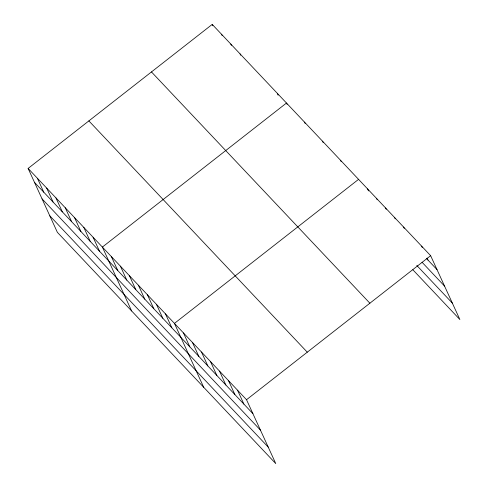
<?xml version="1.0" encoding="UTF-8"?>
<svg xmlns="http://www.w3.org/2000/svg" width="488" height="488" viewBox="0 0 488 488"><rect width="100%" height="100%" fill="white"/><g stroke="black" fill="none" stroke-linecap="round" stroke-linejoin="round"><path stroke-width="0.73" d="M28.115 168.433L246.525 399.715L275.775 463.6L57.364 232.319L28.115 168.433L212.225 24.4L430.636 255.681L459.885 319.567L412.836 269.748M358.558 179.358L174.448 323.391L203.697 387.277M246.525 399.715L430.636 255.681M426.506 258.494L437.016 269.62M422.041 262.251L444.562 286.102M416.801 265.454L452.339 303.085M151.469 71.931L369.88 303.213M88.871 120.902L307.281 352.183M34.495 182.372L252.906 413.653M42.041 198.854L260.452 430.135M49.819 215.836L268.229 447.118M421.626 246.141L422.236 247.471M427.098 258.091L428.006 260.08M403.606 227.06L404.216 228.39M394.597 217.52L395.207 218.85M385.587 207.98L386.197 209.309M376.577 198.439L377.187 199.769M367.568 188.899L368.483 190.893M340.545 160.278L341.149 161.607M322.525 141.197L323.129 142.526M304.506 122.116L305.11 123.446M287.096 104.365L286.486 103.035L102.376 247.068L131.626 310.954M277.507 93.873L278.117 95.197M240.072 53.887L240.682 55.217M230.794 44.06L231.397 45.384M221.509 34.227L222.119 35.557M212.225 24.4L212.835 25.73M237.516 390.174L243.896 404.113M228.506 380.634L234.887 394.572M219.496 371.094L225.877 385.032M210.487 361.553L216.867 375.492M201.477 352.013L207.857 365.951M192.467 342.472L198.848 356.411M183.457 332.932L189.838 346.87M165.438 313.851L171.825 327.79M156.428 304.311L162.815 318.249M147.419 294.77L153.805 308.709M138.409 285.23L144.796 299.168M129.399 275.69L135.786 289.628M120.39 266.149L126.776 280.088M111.386 256.609L117.767 270.547M93.092 237.235L99.473 251.18M83.808 227.408L90.195 241.346M74.53 217.581L80.91 231.519M65.246 207.748L71.626 221.692M55.961 197.921L62.342 211.859M46.677 188.094L53.064 202.032M37.399 178.26L43.78 192.199"/></g></svg>
